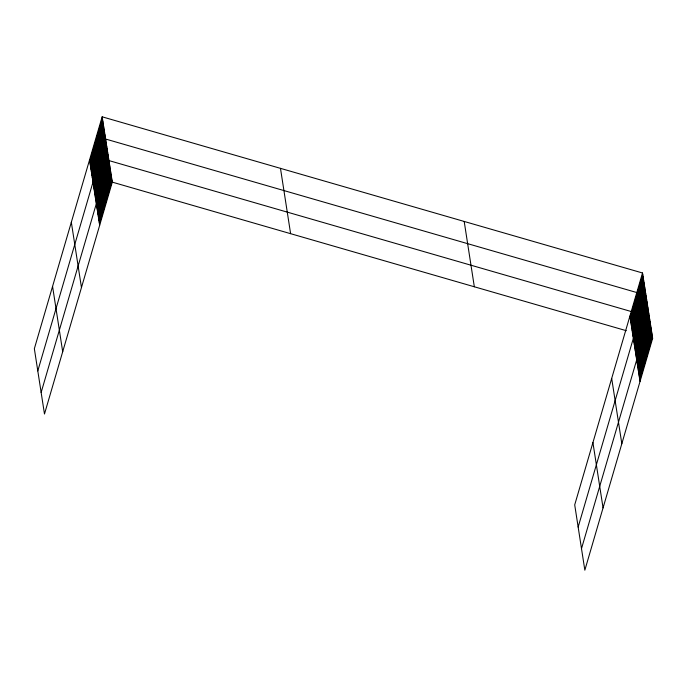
<?xml version="1.0" encoding="UTF-8"?>
<svg xmlns="http://www.w3.org/2000/svg" width="687" height="687" viewBox="0 0 687 687"><rect width="100%" height="100%" fill="white"/><g stroke="black" fill="none" stroke-linecap="round" stroke-linejoin="round"><path stroke-width="1.03" d="M102.157 116.816L34.35 348.695L44.483 414.012L112.29 182.141L102.157 116.816L642.517 272.988L652.65 338.305L584.843 570.184L574.71 504.859L642.517 272.988M89.782 161.548L102.397 118.404M90.031 163.128L102.646 119.993M90.28 164.717L102.895 121.573M90.521 166.306L103.136 123.162M90.77 167.894L103.385 124.751M91.019 169.474L103.634 126.339M91.259 171.063L103.874 127.919M91.508 172.652L104.123 129.508M91.757 174.232L104.372 131.097M91.998 175.82L104.613 132.685M92.247 177.409L104.862 134.266M92.496 178.998L105.111 135.854M92.736 180.578L105.351 137.443M37.794 370.903L105.6 139.032L645.96 295.195L578.153 527.066M93.226 183.704L105.841 140.569M93.466 185.25L106.081 142.106M93.698 186.787L106.313 143.643M93.939 188.324L106.554 145.189M94.179 189.87L106.794 146.726M94.42 191.407L107.035 148.263M94.66 192.944L107.275 149.809M94.9 194.49L107.516 151.346M95.132 196.027L107.747 152.883M95.373 197.564L107.988 154.429M95.613 199.101L108.228 155.966M95.854 200.647L108.469 157.503M96.094 202.184L108.709 159.04M41.143 392.457L108.941 160.586L649.309 316.75L581.503 548.621M96.566 205.267L109.181 162.123M96.807 206.804L109.422 163.661M97.047 208.341L109.662 165.206M97.288 209.887L109.903 166.743M97.528 211.424L110.143 168.281M97.76 212.961L110.375 169.826M98.001 214.499L110.616 171.364M98.241 216.044L110.856 172.901M98.481 217.581L111.096 174.438M98.722 219.119L111.337 175.984M98.954 220.664L111.569 177.521M99.194 222.202L111.809 179.058M99.435 223.739L112.05 180.604M630.142 317.712L642.757 274.577M630.391 319.3L643.006 276.157M630.64 320.889L643.255 277.746M630.881 322.469L643.496 279.334M631.13 324.058L643.745 280.914M631.379 325.647L643.994 282.503M631.619 327.227L644.234 284.092M631.868 328.815L644.483 285.68M632.117 330.404L644.732 287.26M632.358 331.993L644.973 288.849M632.607 333.573L645.222 290.438M632.856 335.162L645.471 292.027M633.096 336.75L645.711 293.607M633.586 339.876L646.201 296.732M633.826 341.413L646.441 298.278M634.067 342.959L646.682 299.815M634.299 344.496L646.914 301.353M634.539 346.033L647.154 302.898M634.779 347.57L647.394 304.435M635.02 349.116L647.635 305.973M635.26 350.653L647.875 307.51M635.492 352.191L648.107 309.056M635.733 353.736L648.348 310.593M635.973 355.273L648.588 312.13M636.214 356.811L648.829 313.676M636.454 358.356L649.069 315.213M636.926 361.431L649.541 318.296M637.167 362.968L649.782 319.833M637.407 364.514L650.022 321.37M637.648 366.051L650.263 322.907M637.888 367.588L650.503 324.453M638.12 369.134L650.735 325.99M638.36 370.671L650.975 327.527M638.601 372.208L651.216 329.073M638.841 373.754L651.456 330.61M639.082 375.291L651.697 332.147M639.322 376.828L651.937 333.693M639.554 378.365L652.169 335.23M639.795 379.911L652.41 336.767M112.29 182.141L626.304 330.696M632.384 332.456L652.65 338.305M629.902 316.123L640.035 381.448M611.688 378.408L621.821 443.733M592.924 442.574L603.057 507.899M464.197 221.454L474.331 286.771M280.476 168.358L290.61 233.674M89.542 159.959L99.675 225.284M71.328 222.236L81.461 287.561M52.564 286.41L62.697 351.735"/></g></svg>
